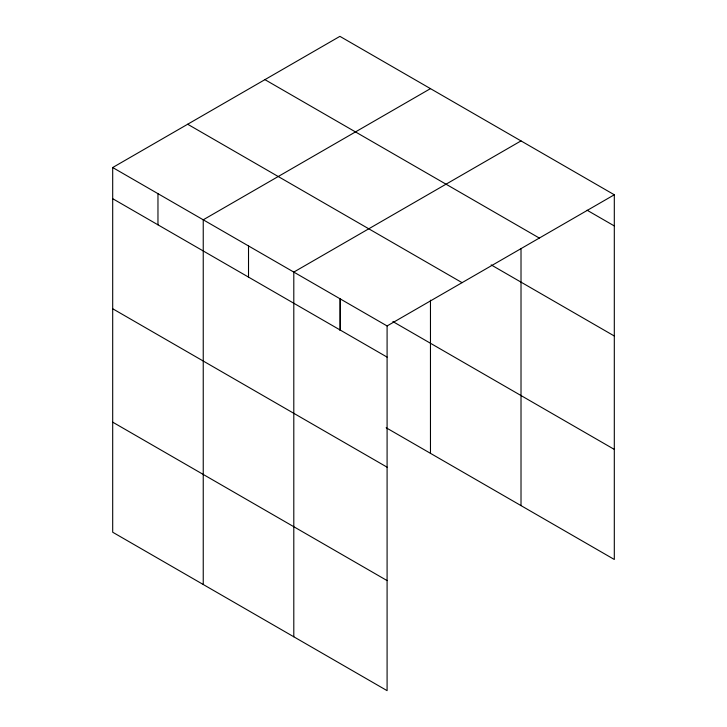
<?xml version="1.0" encoding="UTF-8"?>
<svg xmlns="http://www.w3.org/2000/svg" width="727" height="727" viewBox="0 0 727 727"><rect width="100%" height="100%" fill="white"/><g stroke="black" fill="none" stroke-linecap="round" stroke-linejoin="round"><path stroke-width="1.09" d="M112.694 167.528L387.091 325.95L387.091 690.65L112.694 532.228L112.694 167.528L339.909 36.35L614.306 194.772L614.306 559.472L386.146 427.749M430.466 88.63L203.242 219.808L203.242 584.508M521.014 140.902L293.799 272.089L293.799 636.788M387.091 325.95L614.306 194.772M587.089 210.221L614.306 225.933M264.928 79.643L539.325 238.056M491.152 264.892L614.306 336.001M187.675 124.244L462.072 282.658M392.889 321.57L614.306 449.404M112.694 198.689L387.091 357.111M112.694 308.757L387.091 467.179M112.694 422.16L387.091 580.582M521.014 248.443L521.014 505.61M430.466 300.169L430.466 453.33M340.445 299.015L340.445 330.176M339.909 298.842L339.909 330.294M248.516 245.953L248.516 277.114M157.968 193.673L157.968 224.834"/></g></svg>
